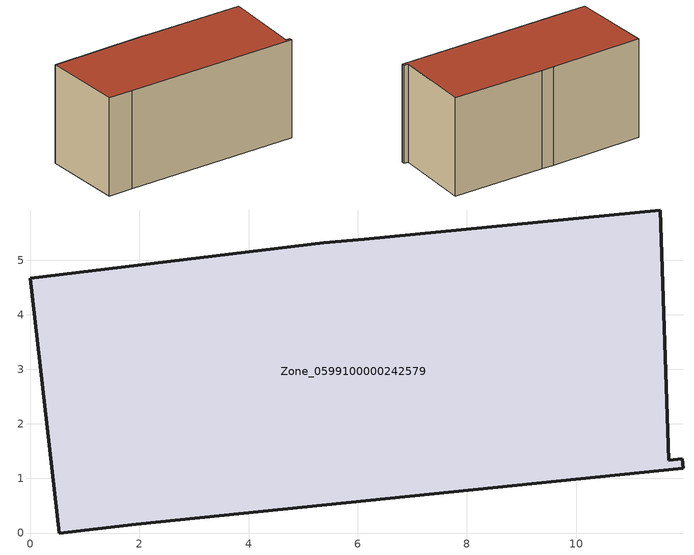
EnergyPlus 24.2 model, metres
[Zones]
Zone_0599100000242579
 floor ground (C_G): 0,4.67 5.38,5.32 6.12,5.38 11.54,5.92 11.7,1.33 11.94,1.36 11.96,1.19 1.94,0.16 0.53,0 z0.02
 wall outside (C_F): 5.38,5.32 0,4.67 0.53,0 1.94,0.16 11.96,1.19 11.94,1.36 11.7,1.33 11.54,5.92 6.12,5.38 5.38,5.32 z0.02:5.64
 roof outside (C_R): 11.96,1.19 11.94,1.36 11.7,1.33 11.54,5.92 6.12,5.38 5.38,5.32 0,4.67 0.53,0 1.94,0.16 z5.64
[BUILDING]
Pand.0599100000242579: North Axis=0; Terrain=City; Loads Convergence Tolerance Value=0.04; Temperature Convergence Tolerance Value=0.4; Solar Distribution=FullExterior; Maximum Number of Warmup Days=25; Minimum Number of Warmup Days=1
[Site:Location]
Rotterdam.The.Hague.AP_ZH_NLD Design_Conditions: Latitude=51.96; Longitude=4.45; Time Zone=1; Elevation=-4.5
[SITE:GROUNDTEMPERATURE:BUILDINGSURFACE]
18, 18, 18, 18, 18, 18, 18, 18, 18, 18, 18, 18
[MATERIAL] Thermal Absorptance=0.9; Solar Absorptance=0.7; Visible Absorptance=0.7
Name | Roughness | Thickness | Conductivity | Density | Specific Heat
G.TI.1946 | MediumSmooth | 0.15 | 1 | 540 | 1210
F.TI.1946 | Rough | 0.3 | 0.857143 | 1920 | 840
R.TI.1946 | MediumRough | 0.2 | 0.1 | 1500 | 1000
[CONSTRUCTION]
C_G: G.TI.1946
C_F: F.TI.1946
C_R: R.TI.1946
[ZONE]
Zone_0599100000242579: Type=1; Multiplier=1; Ceiling Height=Autocalculate; Volume=Autocalculate; Floor Area=autocalculate; Part of Total Floor Area=Yes
[ZONEINFILTRATION:DESIGNFLOWRATE]
Infil_Zone_0599100000242579: Zone or ZoneList or Space or SpaceList=Zone_0599100000242579; Schedule=AlwaysOn; Design Flow Rate Calculation Method=Flow/Area; Flow Rate per Floor Area=0.003; Constant Term Coefficient=1; Temperature Term Coefficient=0; Velocity Term Coefficient=0; Velocity Squared Term Coefficient=0
[HVACTEMPLATE:ZONE:IDEALLOADSAIRSYSTEM]
Zone_0599100000242579: Maximum Heating Supply Air Temperature=50; Minimum Cooling Supply Air Temperature=13; Maximum Heating Supply Air Humidity Ratio=0.0156; Minimum Cooling Supply Air Humidity Ratio=0.0077; Heating Limit=NoLimit; Cooling Limit=NoLimit; Dehumidification Control Type=ConstantSensibleHeatRatio; Cooling Sensible Heat Ratio=0.7; Dehumidification Setpoint=60; Humidification Control Type=None; Humidification Setpoint=30; Outdoor Air Method=None; Outdoor Air Flow Rate per Person=0.00944; Outdoor Air Flow Rate per Zone Floor Area=0; Outdoor Air Flow Rate per Zone=0; Demand Controlled Ventilation Type=None; Outdoor Air Economizer Type=NoEconomizer; Heat Recovery Type=None; Sensible Heat Recovery Effectiveness=0.7; Latent Heat Recovery Effectiveness=0.65
[ZONECONTROL:THERMOSTAT]
ThermostatControl_Zone_0599100000242579: Zone or ZoneList=Zone_0599100000242579; Control Type Schedule=DualSetpointControlType; Control 1=Thermostat_Zone_0599100000242579; Temperature Difference Between Cutout And Setpoint=0
[THERMOSTATSETPOINT:DUALSETPOINT]
Thermostat_Zone_0599100000242579: Heating Setpoint Temperature Schedule=HeatingSetpoint_Zone_0599100000242579; Cooling Setpoint Temperature Schedule=CoolingSetpoint_Zone_0599100000242579
[SCHEDULE:COMPACT]
HeatingSetpoint_Zone_0599100000242579: Through: 12/31, For: AllDays, Until: 24:00, 21
CoolingSetpoint_Zone_0599100000242579: Through: 12/31, For: AllDays, Until: 24:00, 24
DualSetpointControlType: Through: 12/31, For: AllDays, Until: 24:00, 4
AlwaysOn: Through: 12/31, For: AllDays, Until: 24:00, 1
